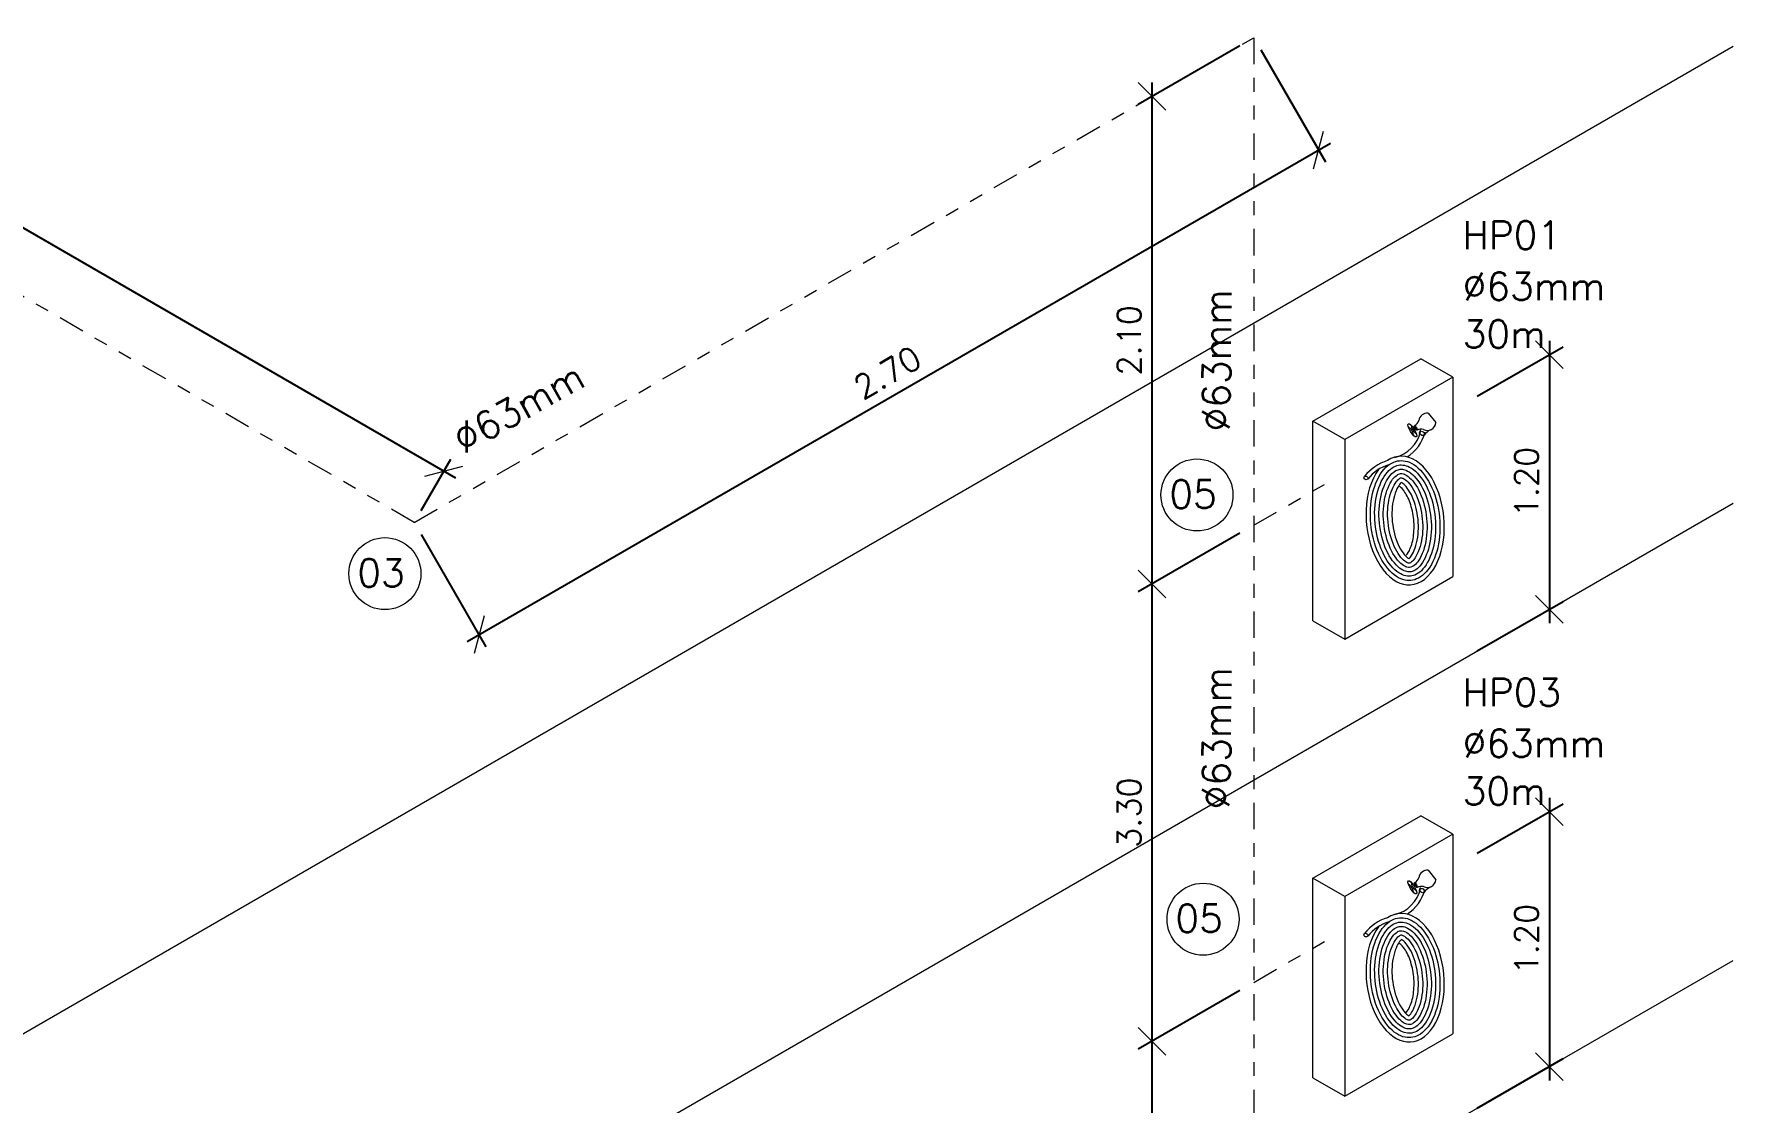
# Model space of a CAD drawing. Header units: millimetres. Extents: x 521 to 1055, y 261 to 520.
# Drawn here: x 980.99 to 993.25, y 373.6 to 381.31 of the extents above; entities that cross this region are included whole.
import ezdxf

# ---------------------------------------------------------------- set-up
doc = ezdxf.new("R2010")
doc.units = ezdxf.units.MM
doc.linetypes.add('CONTINU', pattern=[0])
doc.linetypes.add('DIVIDE2', pattern=[15.875, 6.35, -3.175, 0, -3.175, 0, -3.175])
doc.layers.add('0.1', color=8, linetype='Continuous', lineweight=13)
doc.styles.add('ROMANS', font='romans')
doc.dimstyles.new('Fares Eng - 50', dxfattribs={"dimscale": 2, "dimtxt": 0.085, "dimasz": 0.1, "dimexe": 0.05, "dimexo": 0.05, "dimgap": 0.04, "dimtad": 1, "dimzin": 4, "dimdsep": 46, "dimtxsty": 'ROMANS', "dimblk1": 'OBLIQUE', "dimblk2": 'OBLIQUE', "dimsah": 1, "dimcen": 0.05, "dimdle": 0.05, "dimclrd": 8, "dimclre": 8, "dimclrt": 8, "dimaunit": 1, "dimadec": 0, "dimazin": 0, "dimtfac": 1, "dimtix": 1, "dimtmove": 2, "dimatfit": 0, "dimldrblk": 'OPEN90', "dimfxl": 1, "dimtolj": 1, "dimtzin": 0, "dimarcsym": 0})

# ---------------------------------------------------------------- blocks, each defined once
blk = doc.blocks.new('_OBLIQUE')
at = {"color": 0, "linetype": 'ByBlock'}
blk.add_line((-0.5, -0.5), (0.5, 0.5), dxfattribs=at)
blk = doc.blocks.new('*D2251')
at = {"layer": '0.1', "color": 8, "linetype": 'CONTINU', "lineweight": -2, "transparency": 16777216}
for p, q in [((989.692, 377.702), (988.957, 377.278)), ((989.057, 377.435), (989.057, 373.935)), ((989.692, 374.402), (988.957, 373.978))]:
    blk.add_line(p, q, dxfattribs=at)
at = {"layer": 'DEFPOINTS', "color": 0, "linetype": 'CONTINU', "lineweight": -2, "transparency": 16777216}
for p in [(989.792, 377.76), (989.792, 374.46), (989.057, 374.035)]:
    blk.add_point(p, dxfattribs=at)
at = {"layer": '0.1', "color": 8, "linetype": 'CONTINU', "lineweight": -2, "transparency": 16777216, "xscale": 0.2, "yscale": 0.2, "zscale": 0.2}
for p, rotation in [((989.057, 377.335), 90), ((989.057, 374.035), 270)]:
    blk.add_blockref('_OBLIQUE', p, dxfattribs=dict(at, rotation=rotation))
at = {"layer": '0.1', "color": 8, "linetype": 'CONTINU', "lineweight": -2, "transparency": 16777216, "insert": (988.892, 375.685), "char_height": 0.17, "attachment_point": 5, "rotation": 90, "style": 'ROMANS'}
blk.add_mtext('\\A1;3.30', dxfattribs=at)
blk = doc.blocks.new('_Open90')
at = {"color": 0, "linetype": 'ByBlock', "lineweight": -2}
for p, q in [((0, 0), (-1, 0)), ((-0.5, 0.5), (0, 0)), ((0, 0), (-0.5, -0.5))]:
    blk.add_line(p, q, dxfattribs=at)
blk = doc.blocks.new('*D2252')
at = {"layer": '0.1', "color": 8, "linetype": 'CONTINU', "lineweight": -2, "transparency": 16777216}
for p, q in [((989.692, 381.222), (988.957, 380.798)), ((989.057, 380.956), (989.057, 377.235)), ((989.692, 377.702), (988.957, 377.278))]:
    blk.add_line(p, q, dxfattribs=at)
at = {"layer": 'DEFPOINTS', "color": 0, "linetype": 'CONTINU', "lineweight": -2, "transparency": 16777216}
for p in [(989.792, 381.28), (989.792, 377.76), (989.057, 377.335)]:
    blk.add_point(p, dxfattribs=at)
at = {"layer": '0.1', "color": 8, "linetype": 'CONTINU', "lineweight": -2, "transparency": 16777216, "xscale": 0.2, "yscale": 0.2, "zscale": 0.2}
for p, rotation in [((989.057, 380.856), 90), ((989.057, 377.335), 270)]:
    blk.add_blockref('_OBLIQUE', p, dxfattribs=dict(at, rotation=rotation))
at = {"layer": '0.1', "color": 8, "linetype": 'CONTINU', "lineweight": -2, "transparency": 16777216, "insert": (988.892, 379.095), "char_height": 0.17, "attachment_point": 5, "rotation": 90, "style": 'ROMANS'}
blk.add_mtext('\\A1;2.10', dxfattribs=at)
blk = doc.blocks.new('*D2253')
at = {"layer": '0.1', "color": 8, "linetype": 'CONTINU', "lineweight": -2, "transparency": 16777216}
for p, q in [((989.692, 374.402), (988.957, 373.978)), ((989.057, 374.135), (989.057, 370.635)), ((989.692, 371.102), (988.957, 370.678))]:
    blk.add_line(p, q, dxfattribs=at)
at = {"layer": 'DEFPOINTS', "color": 0, "linetype": 'CONTINU', "lineweight": -2, "transparency": 16777216}
for p in [(989.792, 374.46), (989.792, 371.16), (989.057, 370.735)]:
    blk.add_point(p, dxfattribs=at)
at = {"layer": '0.1', "color": 8, "linetype": 'CONTINU', "lineweight": -2, "transparency": 16777216, "xscale": 0.2, "yscale": 0.2, "zscale": 0.2}
for p, rotation in [((989.057, 374.035), 90), ((989.057, 370.735), 270)]:
    blk.add_blockref('_OBLIQUE', p, dxfattribs=dict(at, rotation=rotation))
at = {"layer": '0.1', "color": 8, "linetype": 'CONTINU', "lineweight": -2, "transparency": 16777216, "insert": (988.892, 372.385), "char_height": 0.17, "attachment_point": 5, "rotation": 90, "style": 'ROMANS'}
blk.add_mtext('\\A1;3.30', dxfattribs=at)
blk = doc.blocks.new('*D2269')
at = {"layer": '0.1', "color": 8, "linetype": 'CONTINU', "lineweight": -2, "transparency": 16777216}
for p, q in [((991.406, 375.392), (992.026, 375.749)), ((991.926, 375.792), (991.926, 373.752)), ((991.406, 373.552), (992.026, 373.91))]:
    blk.add_line(p, q, dxfattribs=at)
at = {"layer": 'DEFPOINTS', "color": 0, "linetype": 'CONTINU', "lineweight": -2, "transparency": 16777216}
for p in [(991.306, 375.334), (991.926, 373.852), (991.306, 373.495)]:
    blk.add_point(p, dxfattribs=at)
at = {"layer": '0.1', "color": 8, "linetype": 'CONTINU', "lineweight": -2, "transparency": 16777216, "xscale": 0.2, "yscale": 0.2, "zscale": 0.2}
for p, rotation in [((991.926, 375.692), 90), ((991.926, 373.852), 270)]:
    blk.add_blockref('_OBLIQUE', p, dxfattribs=dict(at, rotation=rotation))
at = {"layer": '0.1', "color": 8, "linetype": 'CONTINU', "lineweight": -2, "transparency": 16777216, "insert": (991.761, 374.772), "char_height": 0.17, "attachment_point": 5, "rotation": 90, "style": 'ROMANS'}
blk.add_mtext('\\A1;1.20', dxfattribs=at)
blk = doc.blocks.new('*D2270')
at = {"layer": '0.1', "color": 8, "linetype": 'CONTINU', "lineweight": -2, "transparency": 16777216}
for p, q in [((991.406, 378.692), (992.026, 379.049)), ((991.926, 379.092), (991.926, 377.052)), ((991.406, 376.852), (992.026, 377.21))]:
    blk.add_line(p, q, dxfattribs=at)
at = {"layer": 'DEFPOINTS', "color": 0, "linetype": 'CONTINU', "lineweight": -2, "transparency": 16777216}
for p in [(991.306, 378.634), (991.926, 377.152), (991.306, 376.795)]:
    blk.add_point(p, dxfattribs=at)
at = {"layer": '0.1', "color": 8, "linetype": 'CONTINU', "lineweight": -2, "transparency": 16777216, "xscale": 0.2, "yscale": 0.2, "zscale": 0.2}
for p, rotation in [((991.926, 378.992), 90), ((991.926, 377.152), 270)]:
    blk.add_blockref('_OBLIQUE', p, dxfattribs=dict(at, rotation=rotation))
at = {"layer": '0.1', "color": 8, "linetype": 'CONTINU', "lineweight": -2, "transparency": 16777216, "insert": (991.761, 378.072), "char_height": 0.17, "attachment_point": 5, "rotation": 90, "style": 'ROMANS'}
blk.add_mtext('\\A1;1.20', dxfattribs=at)
blk = doc.blocks.new('*D2287')
at = {"layer": '0.1', "color": 8, "linetype": 'CONTINU', "lineweight": -2, "transparency": 16777216}
for p, q in [((989.842, 381.193), (990.31, 380.383)), ((984.113, 376.92), (990.347, 380.519)), ((983.781, 377.694), (984.249, 376.883))]:
    blk.add_line(p, q, dxfattribs=at)
at = {"layer": 'DEFPOINTS', "color": 0, "linetype": 'CONTINU', "lineweight": -2, "transparency": 16777216}
for p in [(989.792, 381.28), (990.26, 380.469), (983.731, 377.78)]:
    blk.add_point(p, dxfattribs=at)
at = {"layer": '0.1', "color": 8, "linetype": 'CONTINU', "lineweight": -2, "transparency": 16777216, "xscale": 0.2, "yscale": 0.2, "zscale": 0.2}
for p, rotation in [((990.26, 380.469), 29.99999999999865), ((984.199, 376.97), 209.9999999999986)]:
    blk.add_blockref('_OBLIQUE', p, dxfattribs=dict(at, rotation=rotation))
at = {"layer": '0.1', "color": 8, "linetype": 'CONTINU', "lineweight": -2, "transparency": 16777216, "insert": (987.147, 378.862), "char_height": 0.17, "attachment_point": 5, "rotation": 30, "style": 'ROMANS'}
blk.add_mtext('\\A1;2.70', dxfattribs=at)
blk = doc.blocks.new('*D3155')
at = {"layer": '0.1', "color": 8, "linetype": 'CONTINU', "lineweight": -2, "transparency": 16777216}
for p, q in [((971.821, 384.772), (972.034, 385.142)), ((984.031, 378.1), (971.898, 385.105)), ((983.781, 377.867), (983.994, 378.236))]:
    blk.add_line(p, q, dxfattribs=at)
at = {"layer": 'DEFPOINTS', "color": 0, "linetype": 'CONTINU', "lineweight": -2, "transparency": 16777216}
for p in [(971.984, 385.055), (971.771, 384.686), (983.731, 377.78)]:
    blk.add_point(p, dxfattribs=at)
at = {"layer": '0.1', "color": 8, "linetype": 'CONTINU', "lineweight": -2, "transparency": 16777216, "xscale": 0.2, "yscale": 0.2, "zscale": 0.2}
for p, rotation in [((971.984, 385.055), 150.0000000000025), ((983.944, 378.15), 330.0000000000025)]:
    blk.add_blockref('_OBLIQUE', p, dxfattribs=dict(at, rotation=rotation))
at = {"layer": '0.1', "color": 8, "linetype": 'CONTINU', "lineweight": -2, "transparency": 16777216, "insert": (978.047, 381.745), "char_height": 0.17, "attachment_point": 5, "rotation": 330, "style": 'ROMANS'}
blk.add_mtext('\\A1;6.65', dxfattribs=at)

msp = doc.modelspace()

# ---------------------------------------------------------------- linework, layer by layer
at = {"layer": '0.1', "color": 254, "linetype": 'DIVIDE2', "ltscale": 0.03}
for p, q in [((983.73117, 377.78042), (971.77089, 384.68569)), ((983.73117, 377.78042), (989.792, 381.27964)), ((989.792, 381.27964), (989.792, 348.05952)), ((989.792, 377.75952), (990.31759, 378.06297)), ((989.792, 374.45952), (990.31759, 374.76297))]:
    msp.add_line(p, q, dxfattribs=at)
at = {"layer": '0.1', "color": 8}
for p, q in [((980.60132, 373.91416), (993.25196, 381.21802)), ((990.21927, 378.51196), (990.99927, 378.9623)), ((991.22894, 378.8297), (990.99927, 378.9623)), ((991.22894, 378.8297), (990.44894, 378.37936)), ((991.22894, 378.8297), (991.22894, 377.38863)), ((991.05166, 378.56877), (991.10733, 378.50067)), ((990.21927, 377.0709), (990.21927, 378.51196)), ((990.44894, 378.37936), (990.21927, 378.51196)), ((990.92876, 378.45294), (990.90674, 378.47332)), ((990.93496, 378.45539), (990.93056, 378.48209)), ((990.93815, 378.43608), (990.94246, 378.41005)), ((990.94434, 378.43866), (990.96753, 378.41757)), ((990.9486, 378.45872), (990.96012, 378.46537)), ((990.95086, 378.4534), (990.96416, 378.45995)), ((990.99056, 378.47661), (990.99027, 378.47644)), ((990.44894, 378.37936), (990.44894, 376.9383)), ((980.60132, 370.61416), (993.25196, 377.91802)), ((990.21927, 375.21196), (990.99927, 375.6623)), ((991.22894, 375.5297), (990.99927, 375.6623)), ((991.22894, 375.5297), (990.44894, 375.07936)), ((991.22894, 375.5297), (991.22894, 374.08863)), ((991.05166, 375.26877), (991.10733, 375.20067)), ((990.21927, 373.7709), (990.21927, 375.21196)), ((990.44894, 375.07936), (990.21927, 375.21196)), ((990.92876, 375.15294), (990.90674, 375.17332)), ((990.93496, 375.15539), (990.93056, 375.18209)), ((990.93815, 375.13608), (990.94246, 375.11005)), ((990.94434, 375.13866), (990.96753, 375.11757)), ((990.9486, 375.15872), (990.96012, 375.16537)), ((990.95086, 375.1534), (990.96416, 375.15995)), ((990.99056, 375.17661), (990.99027, 375.17644)), ((990.44894, 375.07936), (990.44894, 373.6383)), ((980.60132, 367.31416), (993.25196, 374.61802))]:
    msp.add_line(p, q, dxfattribs=at)
for points in [[(990.21927, 377.0709), (990.44894, 376.9383), (991.22894, 377.38863)], [(990.21927, 373.7709), (990.44894, 373.6383), (991.22894, 374.08863)]]:
    msp.add_lwpolyline(points, dxfattribs=at)
at = {"layer": '0.1', "color": 8, "linetype": 'Continuous'}
for centre in [(989.38188, 377.97834), (983.51932, 377.41032), (989.42558, 374.91572)]:
    msp.add_circle(centre, 0.25988, dxfattribs=at)
at = {"layer": '0.1', "color": 8}
for centre, radius, start, end in [((991.04523, 378.5067), 0.0624, 84.083613, 172.046773), ((990.74996, 378.49485), 0.2529, 283.430662, 346.965841), ((990.74996, 378.49485), 0.2841, 301.516937, 346.965841), ((990.92348, 378.53459), 0.06296, 298.840108, 342.192501), ((990.96064, 378.46154), 0.00386, 335.764248, 97.703594), ((991.00129, 378.39014), 0.06296, 75.782358, 118.658075), ((990.978, 378.44401), 0.01657, 327.474934, 30.614343), ((991.04523, 378.5067), 0.0624, 242.85156, 354.461167), ((991.11132, 378.35071), 0.1065, 114.491805, 145.735823), ((990.85803, 377.9023), 0.33959, 107.213069, 141.647104), ((990.85803, 377.9023), 0.30839, 107.213069, 141.647104), ((991.04523, 375.2067), 0.0624, 84.083613, 172.046773), ((990.74996, 375.19485), 0.2529, 283.430662, 346.965841), ((990.74996, 375.19485), 0.2841, 301.516937, 346.965841), ((990.92348, 375.23459), 0.06296, 298.840108, 342.192501), ((990.96064, 375.16154), 0.00386, 335.764248, 97.703594), ((991.00129, 375.09014), 0.06296, 75.782358, 118.658075), ((990.978, 375.14401), 0.01657, 327.474934, 30.614343), ((991.04523, 375.2067), 0.0624, 242.85156, 354.461167), ((991.11132, 375.05071), 0.1065, 114.491805, 145.735823), ((990.85803, 374.6023), 0.33959, 107.213069, 141.647104), ((990.85803, 374.6023), 0.30839, 107.213069, 141.647104)]:
    msp.add_arc(centre, radius, start, end, dxfattribs=at)
for centre, major_axis, ratio in [((990.93655, 378.44574), (-0.02838, 0.04733), 0.2938919), ((990.93655, 378.44574), (-0.00627, 0.01045), 0.44345476), ((990.9622, 378.46237), (0.00859, -0.01716), 0.25559172), ((991.00659, 378.42265), (-0.01677, 0.01086), 0.66520438), ((990.60126, 378.1011), (-0.0116, 0.0087), 0.82211734), ((990.93655, 375.14574), (-0.02838, 0.04733), 0.2938919), ((990.93655, 375.14574), (-0.00627, 0.01045), 0.44345476), ((990.9622, 375.16237), (0.00859, -0.01716), 0.25559172), ((991.00659, 375.12265), (-0.01677, 0.01086), 0.66520438), ((990.60126, 374.8011), (-0.0116, 0.0087), 0.82211734)]:
    msp.add_ellipse(centre, major_axis=major_axis, ratio=ratio, dxfattribs=at)
for centre in [(990.885, 377.79365), (990.885, 374.49365)]:
    msp.add_ellipse(centre, major_axis=(-0.0444, 0.46329), ratio=0.60251599, start_param=0.59697698, end_param=6.59329494, dxfattribs=at)
for points, knots in [([(990.84358, 378.22588), (990.8257, 378.22417), (990.80726, 378.21891), (990.76981, 378.19887), (990.75086, 378.18399), (990.69757, 378.12393), (990.66693, 378.06123), (990.63343, 377.9183), (990.62985, 377.84358), (990.64398, 377.69618), (990.66168, 377.6235), (990.72172, 377.48953), (990.7637, 377.43379), (990.82743, 377.38495), (990.84886, 377.37393), (990.88943, 377.36137), (990.90853, 377.35971), (990.9443, 377.36314), (990.96273, 377.3684), (991.00018, 377.38843), (991.01913, 377.40332), (991.07242, 377.46337), (991.10306, 377.52607), (991.13656, 377.669), (991.14014, 377.74372), (991.12601, 377.89113), (991.10831, 377.96381), (991.04828, 378.09777), (991.00629, 378.15352), (990.94256, 378.20235), (990.92113, 378.21337), (990.88056, 378.22593), (990.86146, 378.22759), (990.84358, 378.22588)], [0, 0, 0, 0, 0.26179939, 0.26179939, 0.52359878, 0.52359878, 1.04719755, 1.04719755, 1.57079633, 1.57079633, 2.0943951, 2.0943951, 2.61799388, 2.61799388, 2.87979327, 2.87979327, 3.14159265, 3.14159265, 3.40339204, 3.40339204, 3.66519143, 3.66519143, 4.1887902, 4.1887902, 4.71238898, 4.71238898, 5.23598776, 5.23598776, 5.75958653, 5.75958653, 6.02138592, 6.02138592, 6.28318531, 6.28318531, 6.28318531, 6.28318531]), ([(990.84655, 378.19482), (990.83268, 378.19349), (990.81845, 378.18951), (990.78805, 378.17325), (990.77197, 378.16077), (990.72535, 378.10824), (990.69643, 378.05037), (990.66468, 377.91493), (990.6612, 377.84353), (990.67475, 377.70218), (990.69195, 377.63224), (990.74839, 377.5063), (990.7879, 377.45455), (990.8438, 377.41171), (990.86191, 377.40255), (990.89483, 377.39236), (990.90957, 377.39115), (990.93731, 377.39381), (990.95154, 377.39779), (990.98194, 377.41406), (990.99802, 377.42653), (991.04464, 377.47907), (991.07356, 377.53694), (991.10531, 377.67238), (991.10879, 377.74377), (991.09524, 377.88512), (991.07804, 377.95506), (991.0216, 378.081), (990.98209, 378.13275), (990.92619, 378.17559), (990.90808, 378.18475), (990.87516, 378.19494), (990.86042, 378.19615), (990.84655, 378.19482)], [0, 0, 0, 0, 0.26179939, 0.26179939, 0.52359878, 0.52359878, 1.04719755, 1.04719755, 1.57079633, 1.57079633, 2.0943951, 2.0943951, 2.61799388, 2.61799388, 2.87979327, 2.87979327, 3.14159265, 3.14159265, 3.40339204, 3.40339204, 3.66519143, 3.66519143, 4.1887902, 4.1887902, 4.71238898, 4.71238898, 5.23598776, 5.23598776, 5.75958653, 5.75958653, 6.02138592, 6.02138592, 6.28318531, 6.28318531, 6.28318531, 6.28318531]), ([(990.84953, 378.16377), (990.83953, 378.16281), (990.82963, 378.1601), (990.80631, 378.14763), (990.79307, 378.13754), (990.75316, 378.09257), (990.72593, 378.03949), (990.69594, 377.91156), (990.69255, 377.84351), (990.70552, 377.70816), (990.72226, 377.6409), (990.77502, 377.52316), (990.81212, 377.4753), (990.86016, 377.43849), (990.87499, 377.43116), (990.9002, 377.42336), (990.91046, 377.42258), (990.93046, 377.4245), (990.94036, 377.4272), (990.96368, 377.43967), (990.97692, 377.44976), (991.01683, 377.49473), (991.04406, 377.54781), (991.07405, 377.67574), (991.07744, 377.7438), (991.06447, 377.87915), (991.04773, 377.9464), (990.99497, 378.06414), (990.95787, 378.11201), (990.90983, 378.14882), (990.895, 378.15614), (990.86979, 378.16394), (990.85953, 378.16472), (990.84953, 378.16377)], [0, 0, 0, 0, 0.26179939, 0.26179939, 0.52359878, 0.52359878, 1.04719755, 1.04719755, 1.57079633, 1.57079633, 2.0943951, 2.0943951, 2.61799388, 2.61799388, 2.87979327, 2.87979327, 3.14159265, 3.14159265, 3.40339204, 3.40339204, 3.66519143, 3.66519143, 4.1887902, 4.1887902, 4.71238898, 4.71238898, 5.23598776, 5.23598776, 5.75958653, 5.75958653, 6.02138592, 6.02138592, 6.28318531, 6.28318531, 6.28318531, 6.28318531]), ([(990.8525, 378.13271), (990.84611, 378.13209), (990.84075, 378.13067), (990.82462, 378.12204), (990.81414, 378.11427), (990.78104, 378.07697), (990.75542, 378.0286), (990.7272, 377.90821), (990.72389, 377.84351), (990.73629, 377.71411), (990.75261, 377.64946), (990.80161, 377.54012), (990.83639, 377.49601), (990.87649, 377.46528), (990.88813, 377.45976), (990.90551, 377.45438), (990.91109, 377.45398), (990.92388, 377.45521), (990.92924, 377.45663), (990.94537, 377.46526), (990.95585, 377.47303), (990.98895, 377.51033), (991.01457, 377.5587), (991.04279, 377.67909), (991.0461, 377.74379), (991.0337, 377.8732), (991.01738, 377.93784), (990.96838, 378.04718), (990.9336, 378.0913), (990.8935, 378.12203), (990.88186, 378.12755), (990.86448, 378.13293), (990.8589, 378.13332), (990.8525, 378.13271)], [0, 0, 0, 0, 0.26179939, 0.26179939, 0.52359878, 0.52359878, 1.04719755, 1.04719755, 1.57079633, 1.57079633, 2.0943951, 2.0943951, 2.61799388, 2.61799388, 2.87979327, 2.87979327, 3.14159265, 3.14159265, 3.40339204, 3.40339204, 3.66519143, 3.66519143, 4.1887902, 4.1887902, 4.71238898, 4.71238898, 5.23598776, 5.23598776, 5.75958653, 5.75958653, 6.02138592, 6.02138592, 6.28318531, 6.28318531, 6.28318531, 6.28318531]), ([(990.85548, 378.10165), (990.852, 378.10132), (990.85177, 378.10118), (990.84303, 378.09651), (990.83514, 378.09093), (990.80905, 378.06154), (990.78491, 378.0177), (990.75846, 377.90487), (990.75523, 377.84355), (990.76707, 377.72002), (990.78303, 377.65788), (990.82814, 377.55722), (990.8608, 377.51661), (990.89275, 377.49212), (990.90139, 377.48831), (990.9107, 377.48543), (990.91103, 377.48532), (990.91799, 377.48599), (990.91822, 377.48612), (990.92696, 377.49079), (990.93486, 377.49638), (990.96094, 377.52577), (990.98508, 377.5696), (991.01153, 377.68243), (991.01476, 377.74375), (991.00293, 377.86729), (990.98696, 377.92942), (990.94185, 378.03009), (990.90919, 378.0707), (990.87724, 378.09518), (990.8686, 378.09899), (990.85929, 378.10187), (990.85897, 378.10198), (990.85548, 378.10165)], [0, 0, 0, 0, 0.26179939, 0.26179939, 0.52359878, 0.52359878, 1.04719755, 1.04719755, 1.57079633, 1.57079633, 2.0943951, 2.0943951, 2.61799388, 2.61799388, 2.87979327, 2.87979327, 3.14159265, 3.14159265, 3.40339204, 3.40339204, 3.66519143, 3.66519143, 4.1887902, 4.1887902, 4.71238898, 4.71238898, 5.23598776, 5.23598776, 5.75958653, 5.75958653, 6.02138592, 6.02138592, 6.28318531, 6.28318531, 6.28318531, 6.28318531]), ([(990.85863, 378.0689), (990.8562, 378.06699), (990.85308, 378.06414), (990.8375, 378.04658), (990.8144, 378.00679), (990.78973, 377.90154), (990.78656, 377.84365), (990.79785, 377.72587), (990.81354, 377.6661), (990.85458, 377.57452), (990.88566, 377.53687), (990.90517, 377.52191), (990.90881, 377.51971), (990.91136, 377.5184)], [0.38300325, 0.38300325, 0.38300325, 0.38300325, 0.52359878, 0.52359878, 1.04719755, 1.04719755, 1.57079633, 1.57079633, 2.0943951, 2.0943951, 2.61799388, 2.61799388, 2.75703757, 2.75703757, 2.75703757, 2.75703757]), ([(990.91136, 377.5184), (990.91379, 377.52031), (990.91692, 377.52317), (990.9325, 377.54072), (990.95559, 377.58051), (990.98026, 377.68577), (990.98343, 377.74365), (990.97214, 377.86143), (990.95645, 377.9212), (990.91541, 378.01278), (990.88433, 378.05044), (990.86482, 378.06539), (990.86118, 378.06759), (990.85863, 378.0689)], [3.52459591, 3.52459591, 3.52459591, 3.52459591, 3.66519143, 3.66519143, 4.1887902, 4.1887902, 4.71238898, 4.71238898, 5.23598776, 5.23598776, 5.75958653, 5.75958653, 5.89863023, 5.89863023, 5.89863023, 5.89863023]), ([(990.89206, 377.54292), (990.89435, 377.54472), (990.90344, 377.55355), (990.9273, 377.6021), (990.93883, 377.63797), (990.95, 377.71561), (990.95078, 377.75711), (990.94273, 377.84152), (990.93323, 377.88412), (990.90799, 377.95739), (990.89142, 377.98732), (990.85809, 378.03212), (990.84631, 378.04015), (990.84435, 378.04116)], [3.52459591, 3.52459591, 3.52459591, 3.52459591, 3.92026829, 3.92026829, 4.31594068, 4.31594068, 4.71161307, 4.71161307, 5.10728545, 5.10728545, 5.50295784, 5.50295784, 5.89863023, 5.89863023, 5.89863023, 5.89863023]), ([(990.84358, 374.92588), (990.8257, 374.92417), (990.80726, 374.91891), (990.76981, 374.89887), (990.75086, 374.88399), (990.69757, 374.82393), (990.66693, 374.76123), (990.63343, 374.6183), (990.62985, 374.54358), (990.64398, 374.39618), (990.66168, 374.3235), (990.72172, 374.18953), (990.7637, 374.13379), (990.82743, 374.08495), (990.84886, 374.07393), (990.88943, 374.06137), (990.90853, 374.05971), (990.9443, 374.06314), (990.96273, 374.0684), (991.00018, 374.08843), (991.01913, 374.10332), (991.07242, 374.16337), (991.10306, 374.22607), (991.13656, 374.369), (991.14014, 374.44372), (991.12601, 374.59113), (991.10831, 374.66381), (991.04828, 374.79777), (991.00629, 374.85352), (990.94256, 374.90235), (990.92113, 374.91337), (990.88056, 374.92593), (990.86146, 374.92759), (990.84358, 374.92588)], [0, 0, 0, 0, 0.26179939, 0.26179939, 0.52359878, 0.52359878, 1.04719755, 1.04719755, 1.57079633, 1.57079633, 2.0943951, 2.0943951, 2.61799388, 2.61799388, 2.87979327, 2.87979327, 3.14159265, 3.14159265, 3.40339204, 3.40339204, 3.66519143, 3.66519143, 4.1887902, 4.1887902, 4.71238898, 4.71238898, 5.23598776, 5.23598776, 5.75958653, 5.75958653, 6.02138592, 6.02138592, 6.28318531, 6.28318531, 6.28318531, 6.28318531]), ([(990.84655, 374.89482), (990.83268, 374.89349), (990.81845, 374.88951), (990.78805, 374.87325), (990.77197, 374.86077), (990.72535, 374.80824), (990.69643, 374.75037), (990.66468, 374.61493), (990.6612, 374.54353), (990.67475, 374.40218), (990.69195, 374.33224), (990.74839, 374.2063), (990.7879, 374.15455), (990.8438, 374.11171), (990.86191, 374.10255), (990.89483, 374.09236), (990.90957, 374.09115), (990.93731, 374.09381), (990.95154, 374.09779), (990.98194, 374.11406), (990.99802, 374.12653), (991.04464, 374.17907), (991.07356, 374.23694), (991.10531, 374.37238), (991.10879, 374.44377), (991.09524, 374.58512), (991.07804, 374.65506), (991.0216, 374.781), (990.98209, 374.83275), (990.92619, 374.87559), (990.90808, 374.88475), (990.87516, 374.89494), (990.86042, 374.89615), (990.84655, 374.89482)], [0, 0, 0, 0, 0.26179939, 0.26179939, 0.52359878, 0.52359878, 1.04719755, 1.04719755, 1.57079633, 1.57079633, 2.0943951, 2.0943951, 2.61799388, 2.61799388, 2.87979327, 2.87979327, 3.14159265, 3.14159265, 3.40339204, 3.40339204, 3.66519143, 3.66519143, 4.1887902, 4.1887902, 4.71238898, 4.71238898, 5.23598776, 5.23598776, 5.75958653, 5.75958653, 6.02138592, 6.02138592, 6.28318531, 6.28318531, 6.28318531, 6.28318531]), ([(990.84953, 374.86377), (990.83953, 374.86281), (990.82963, 374.8601), (990.80631, 374.84763), (990.79307, 374.83754), (990.75316, 374.79257), (990.72593, 374.73949), (990.69594, 374.61156), (990.69255, 374.54351), (990.70552, 374.40816), (990.72226, 374.3409), (990.77502, 374.22316), (990.81212, 374.1753), (990.86016, 374.13849), (990.87499, 374.13116), (990.9002, 374.12336), (990.91046, 374.12258), (990.93046, 374.1245), (990.94036, 374.1272), (990.96368, 374.13967), (990.97692, 374.14976), (991.01683, 374.19473), (991.04406, 374.24781), (991.07405, 374.37574), (991.07744, 374.4438), (991.06447, 374.57915), (991.04773, 374.6464), (990.99497, 374.76414), (990.95787, 374.81201), (990.90983, 374.84882), (990.895, 374.85614), (990.86979, 374.86394), (990.85953, 374.86472), (990.84953, 374.86377)], [0, 0, 0, 0, 0.26179939, 0.26179939, 0.52359878, 0.52359878, 1.04719755, 1.04719755, 1.57079633, 1.57079633, 2.0943951, 2.0943951, 2.61799388, 2.61799388, 2.87979327, 2.87979327, 3.14159265, 3.14159265, 3.40339204, 3.40339204, 3.66519143, 3.66519143, 4.1887902, 4.1887902, 4.71238898, 4.71238898, 5.23598776, 5.23598776, 5.75958653, 5.75958653, 6.02138592, 6.02138592, 6.28318531, 6.28318531, 6.28318531, 6.28318531]), ([(990.8525, 374.83271), (990.84611, 374.83209), (990.84075, 374.83067), (990.82462, 374.82204), (990.81414, 374.81427), (990.78104, 374.77697), (990.75542, 374.7286), (990.7272, 374.60821), (990.72389, 374.54351), (990.73629, 374.41411), (990.75261, 374.34946), (990.80161, 374.24012), (990.83639, 374.19601), (990.87649, 374.16528), (990.88813, 374.15976), (990.90551, 374.15438), (990.91109, 374.15398), (990.92388, 374.15521), (990.92924, 374.15663), (990.94537, 374.16526), (990.95585, 374.17303), (990.98895, 374.21033), (991.01457, 374.2587), (991.04279, 374.37909), (991.0461, 374.44379), (991.0337, 374.5732), (991.01738, 374.63784), (990.96838, 374.74718), (990.9336, 374.7913), (990.8935, 374.82203), (990.88186, 374.82755), (990.86448, 374.83293), (990.8589, 374.83332), (990.8525, 374.83271)], [0, 0, 0, 0, 0.26179939, 0.26179939, 0.52359878, 0.52359878, 1.04719755, 1.04719755, 1.57079633, 1.57079633, 2.0943951, 2.0943951, 2.61799388, 2.61799388, 2.87979327, 2.87979327, 3.14159265, 3.14159265, 3.40339204, 3.40339204, 3.66519143, 3.66519143, 4.1887902, 4.1887902, 4.71238898, 4.71238898, 5.23598776, 5.23598776, 5.75958653, 5.75958653, 6.02138592, 6.02138592, 6.28318531, 6.28318531, 6.28318531, 6.28318531]), ([(990.85548, 374.80165), (990.852, 374.80132), (990.85177, 374.80118), (990.84303, 374.79651), (990.83514, 374.79093), (990.80905, 374.76154), (990.78491, 374.7177), (990.75846, 374.60487), (990.75523, 374.54355), (990.76707, 374.42002), (990.78303, 374.35788), (990.82814, 374.25722), (990.8608, 374.21661), (990.89275, 374.19212), (990.90139, 374.18831), (990.9107, 374.18543), (990.91103, 374.18532), (990.91799, 374.18599), (990.91822, 374.18612), (990.92696, 374.19079), (990.93486, 374.19638), (990.96094, 374.22577), (990.98508, 374.2696), (991.01153, 374.38243), (991.01476, 374.44375), (991.00293, 374.56729), (990.98696, 374.62942), (990.94185, 374.73009), (990.90919, 374.7707), (990.87724, 374.79518), (990.8686, 374.79899), (990.85929, 374.80187), (990.85897, 374.80198), (990.85548, 374.80165)], [0, 0, 0, 0, 0.26179939, 0.26179939, 0.52359878, 0.52359878, 1.04719755, 1.04719755, 1.57079633, 1.57079633, 2.0943951, 2.0943951, 2.61799388, 2.61799388, 2.87979327, 2.87979327, 3.14159265, 3.14159265, 3.40339204, 3.40339204, 3.66519143, 3.66519143, 4.1887902, 4.1887902, 4.71238898, 4.71238898, 5.23598776, 5.23598776, 5.75958653, 5.75958653, 6.02138592, 6.02138592, 6.28318531, 6.28318531, 6.28318531, 6.28318531]), ([(990.85863, 374.7689), (990.8562, 374.76699), (990.85308, 374.76414), (990.8375, 374.74658), (990.8144, 374.70679), (990.78973, 374.60154), (990.78656, 374.54365), (990.79785, 374.42587), (990.81354, 374.3661), (990.85458, 374.27452), (990.88566, 374.23687), (990.90517, 374.22191), (990.90881, 374.21971), (990.91136, 374.2184)], [0.38300325, 0.38300325, 0.38300325, 0.38300325, 0.52359878, 0.52359878, 1.04719755, 1.04719755, 1.57079633, 1.57079633, 2.0943951, 2.0943951, 2.61799388, 2.61799388, 2.75703757, 2.75703757, 2.75703757, 2.75703757]), ([(990.89206, 374.24292), (990.89435, 374.24472), (990.90344, 374.25355), (990.9273, 374.3021), (990.93883, 374.33797), (990.95, 374.41561), (990.95078, 374.45711), (990.94273, 374.54152), (990.93323, 374.58412), (990.90799, 374.65739), (990.89142, 374.68732), (990.85809, 374.73212), (990.84631, 374.74015), (990.84435, 374.74116)], [3.52459591, 3.52459591, 3.52459591, 3.52459591, 3.92026829, 3.92026829, 4.31594068, 4.31594068, 4.71161307, 4.71161307, 5.10728545, 5.10728545, 5.50295784, 5.50295784, 5.89863023, 5.89863023, 5.89863023, 5.89863023]), ([(990.91136, 374.2184), (990.91379, 374.22031), (990.91692, 374.22317), (990.9325, 374.24072), (990.95559, 374.28051), (990.98026, 374.38577), (990.98343, 374.44365), (990.97214, 374.56143), (990.95645, 374.6212), (990.91541, 374.71278), (990.88433, 374.75044), (990.86482, 374.76539), (990.86118, 374.76759), (990.85863, 374.7689)], [3.52459591, 3.52459591, 3.52459591, 3.52459591, 3.66519143, 3.66519143, 4.1887902, 4.1887902, 4.71238898, 4.71238898, 5.23598776, 5.23598776, 5.75958653, 5.75958653, 5.89863023, 5.89863023, 5.89863023, 5.89863023])]:
    msp.add_open_spline(points, degree=3, knots=knots, dxfattribs=at)

# ---------------------------------------------------------------- texts
at = {"layer": '0.1', "color": 8, "linetype": 'Continuous', "style": 'ROMANS'}
for s, height, p in [('HP01', 0.200038, (991.29934, 379.75408, 52.87274)), ('Ø63mm', 0.200038, (991.29959, 379.3851, 52.87274)), ('30m', 0.200038, (991.29959, 379.0407, 52.87274)), ('05', 0.2, (989.1822, 377.88407)), ('03', 0.2, (983.31964, 377.31605)), ('HP03', 0.200038, (991.29934, 376.45408, 52.87274)), ('Ø63mm', 0.200038, (991.29959, 376.0851, 52.87274)), ('30m', 0.200038, (991.29959, 375.7407, 52.87274)), ('05', 0.2, (989.22591, 374.82145))]:
    msp.add_text(s, height=height, dxfattribs=at).set_placement(p)
for rotation, p in [(89.179165, (989.61734, 378.43562, 52.87274)), (29.179165, (984.08429, 378.27133, 52.87274)), (89.179165, (989.61734, 375.70816, 52.87274))]:
    msp.add_text('Ø63mm', height=0.200038, rotation=rotation, dxfattribs=at).set_placement(p)

# ---------------------------------------------------------------- dimensions: what is measured, and where the dimension line sits
at = {"layer": '0.1', "color": 8, "linetype": 'CONTINU', "lineweight": -2}
for p2, distance, text, picture, middle in [((971.77089, 384.68569), -0.42646, '6.65', '*D3155', (978.04676, 381.74527)), ((989.792, 381.27964), -0.93592, '2.70', '*D2287', (987.14705, 378.86239))]:
    dim = msp.add_aligned_dim(p1=(983.73117, 377.78042), p2=p2, distance=distance, text=text, dimstyle='Fares Eng - 50', dxfattribs=at)
    dim.commit()
    dim.dimension.update_dxf_attribs({"geometry": picture, "text_midpoint": middle})
for base, p1, p2, text, picture, middle in [((989.05745, 377.33542), (989.792, 381.27964), (989.792, 377.75952), '2.10', '*D2252', (988.89245, 379.09549)), ((991.92589, 377.15241), (991.30639, 378.63385), (991.30639, 376.79474), '1.20', '*D2270', (991.76089, 378.07197)), ((991.92589, 373.85241), (991.30639, 375.33385), (991.30639, 373.49474), '1.20', '*D2269', (991.76089, 374.77197))]:
    dim = msp.add_linear_dim(base=base, p1=p1, p2=p2, angle=90, text=text, dimstyle='Fares Eng - 50', dxfattribs=at)
    dim.commit()
    dim.dimension.update_dxf_attribs({"geometry": picture, "text_midpoint": middle})
for base, p1, p2, picture, middle in [((989.05745, 374.03542), (989.792, 377.75952), (989.792, 374.45952), '*D2251', (988.89245, 375.68542)), ((989.05745, 370.73542), (989.792, 374.45952), (989.792, 371.15952), '*D2253', (988.89245, 372.38542))]:
    dim = msp.add_linear_dim(base=base, p1=p1, p2=p2, angle=90, dimstyle='Fares Eng - 50', dxfattribs=at)
    dim.commit()
    dim.dimension.update_dxf_attribs({"geometry": picture, "text_midpoint": middle})

doc.saveas('drawing.dxf')
